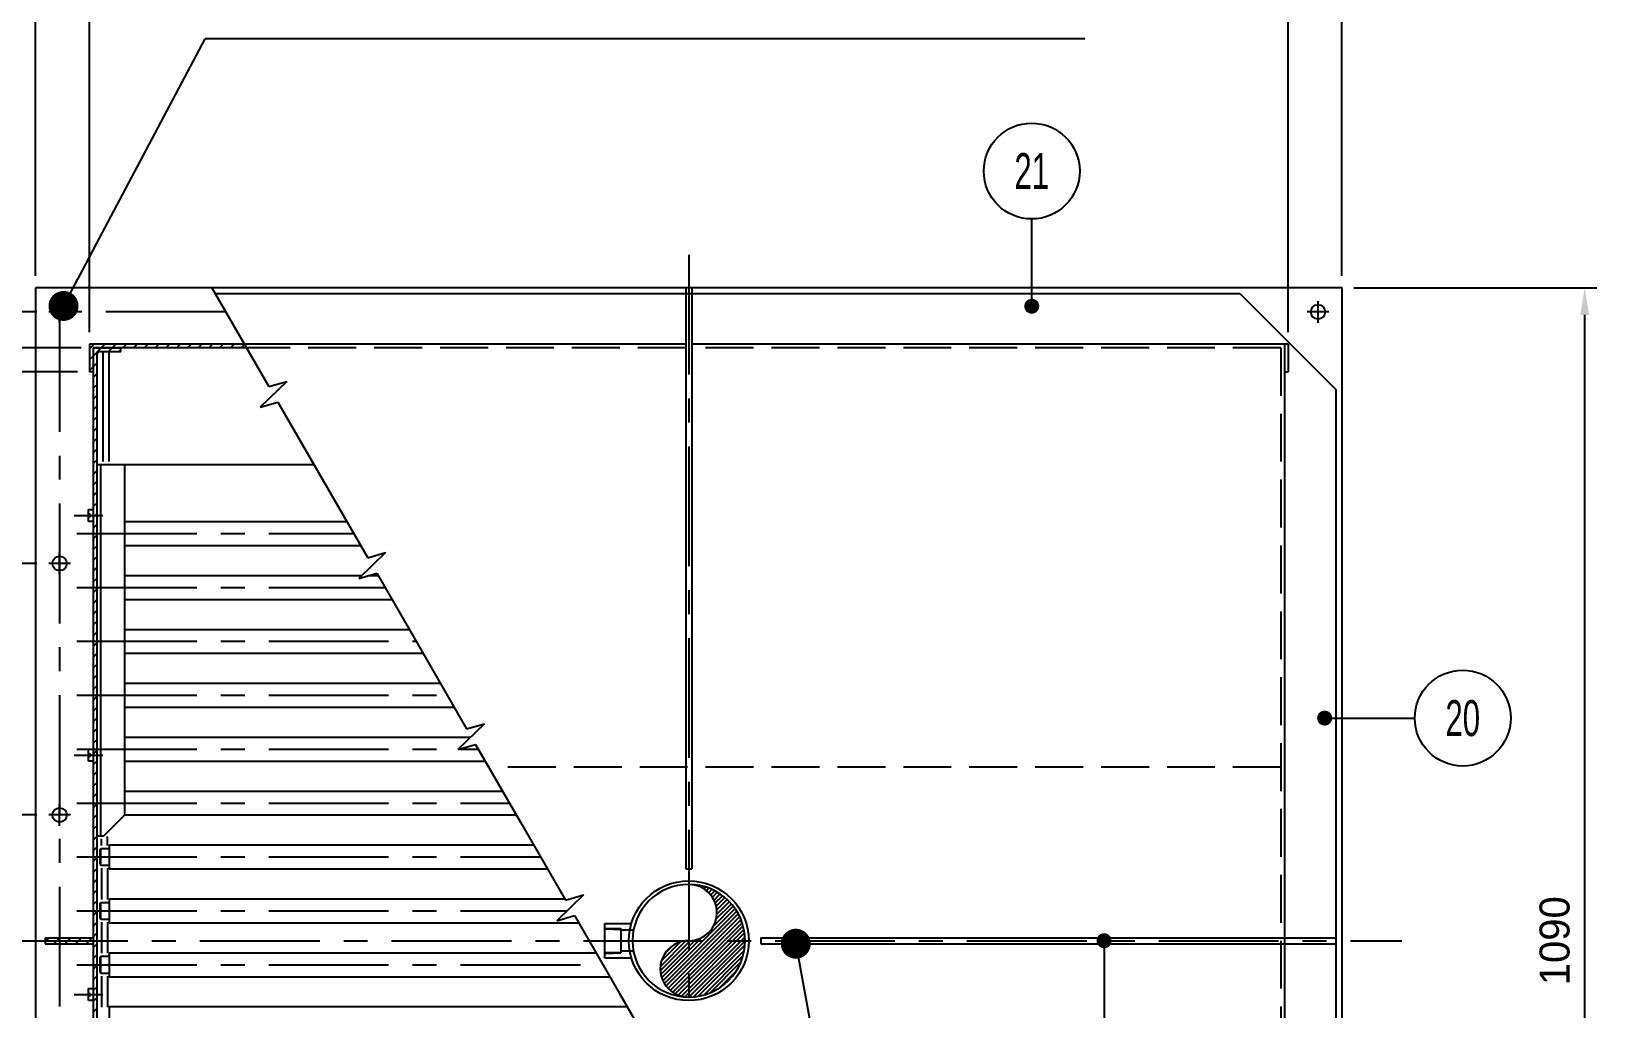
# Model space of a CAD drawing. Extents: x 0 to 8410, y 0 to 5940.
# Drawn here: x 668 to 1974, y 1854 to 2670 of the extents above; entities that cross this region are included whole.
import ezdxf
from ezdxf.enums import TextEntityAlignment as Align

# ---------------------------------------------------------------- set-up
doc = ezdxf.new("R2010")
doc.units = 0
doc.header["$LTSCALE"] = 10
doc.header["$MEASUREMENT"] = 0
doc.linetypes.add('ASSI', pattern=[16, 10, -2, 2, -2])
doc.linetypes.add('TRATTEGGIO', pattern=[5.5, 4, -1.5])
doc.layers.add('P-5AED', color=7, linetype='Continuous')
doc.dimstyles.new('772N11111810_01_00411476260', dxfattribs={"dimscale": 10, "dimtxt": 2.5, "dimasz": 2.25, "dimexe": 1, "dimexo": 1, "dimgap": 1.25, "dimtad": 1, "dimdsep": 46, "dimtxsty": 'Standard', "dimsah": 1, "dimcen": 0, "dimclrd": 6, "dimclre": 6, "dimclrt": 2, "dimazin": 2, "dimtfac": 1, "dimtdec": 4, "dimtmove": 0, "dimatfit": 3, "dimldrblk": 'DOT', "dimfxl": 0, "dimtvp": 1.25, "dimtolj": 1, "dimtzin": 0, "dimarcsym": 0})
doc.dimstyles.new('PD10_0553N13131510_01_00411476260', dxfattribs={"dimscale": 10, "dimtxt": 2.5, "dimasz": 2.25, "dimexe": 0.5, "dimexo": 1, "dimgap": 1, "dimtad": 1, "dimlfac": 0.1, "dimdsep": 46, "dimtxsty": 'Standard', "dimsah": 1, "dimcen": 0, "dimclrd": 6, "dimclre": 6, "dimclrt": 2, "dimazin": 2, "dimtfac": 1, "dimtdec": 4, "dimtmove": 0, "dimatfit": 3, "dimldrblk": 'DOT', "dimfxl": 0, "dimtvp": 1, "dimtolj": 1, "dimtzin": 0, "dimarcsym": 0})
pattern_1 = [(45, (0, 0), (-4.490128, 4.490128), [])]

# ---------------------------------------------------------------- blocks, each defined once
blk = doc.blocks.new('_Dot')
at = {"color": 0, "linetype": 'ByBlock', "lineweight": -2}
blk.add_line((-0.5, 0), (-1, 0), dxfattribs=at)
at = {"color": 0, "linetype": 'ByBlock', "const_width": 0.5}
blk.add_lwpolyline([(-0.25, 0, 1), (0.25, 0, 1)], format="xyb", close=True, dxfattribs=at)
blk = doc.blocks.new('*D27')
at = {"layer": 'Defpoints', "color": 0, "linetype": 'Continuous'}
for p in [(1761.741361, 2455.882074), (1964.241361, 2455.882074), (1761.741361, 1365.882074)]:
    blk.add_point(p, dxfattribs=at)
at = {"layer": 'P-5AED', "color": 6, "linetype": 'Continuous', "lineweight": -2}
for p, q in [((1771.741361, 2455.882074), (1974.241361, 2455.882074)), ((1964.241361, 1388.382074), (1964.241361, 2433.382074)), ((1771.741361, 1365.882074), (1974.241361, 1365.882074))]:
    blk.add_line(p, q, dxfattribs=at)
at = {"layer": 'P-5AED', "color": 6, "linetype": 'Continuous'}
for points in [[(1960.491361, 2433.382074), (1967.991361, 2433.382074), (1964.241361, 2455.882074)], [(1960.491361, 1388.382074), (1967.991361, 1388.382074), (1964.241361, 1365.882074)]]:
    blk.add_solid(points, dxfattribs=at)
at = {"layer": 'P-5AED', "color": 2, "linetype": 'Continuous', "insert": (1939.241361, 1910.882074), "char_height": 25, "attachment_point": 5, "rotation": 89.999998465}
blk.add_mtext('\\A1;1090', dxfattribs=at)
blk = doc.blocks.new('*D34')
at = {"layer": 'Defpoints', "color": 0, "linetype": 'Continuous'}
for p in [(716.741361, 2405.882074), (274.241361, 1422.882074), (719.741361, 1422.882074)]:
    blk.add_point(p, dxfattribs=at)
at = {"layer": 'P-5AED', "color": 6, "linetype": 'Continuous', "lineweight": -2}
for p, q in [((706.741361, 2405.882074), (264.241361, 2405.882074)), ((274.241361, 2383.382074), (274.241361, 1445.382074)), ((709.741361, 1422.882074), (264.241361, 1422.882074))]:
    blk.add_line(p, q, dxfattribs=at)
at = {"layer": 'P-5AED', "color": 6, "linetype": 'Continuous'}
for points in [[(270.491361, 2383.382074), (277.991361, 2383.382074), (274.241361, 2405.882074)], [(270.491361, 1445.382074), (277.991361, 1445.382074), (274.241361, 1422.882074)]]:
    blk.add_solid(points, dxfattribs=at)
at = {"layer": 'P-5AED', "color": 2, "linetype": 'Continuous', "insert": (249.241361, 1914.382074), "char_height": 25, "attachment_point": 5, "rotation": 89.999998465}
blk.add_mtext('\\A1;983', dxfattribs=at)
blk = doc.blocks.new('*D36')
at = {"layer": 'Defpoints', "color": 0, "linetype": 'Continuous'}
for p in [(374.241361, 2405.882074), (719.741361, 2405.882074), (371.741361, 1910.882074)]:
    blk.add_point(p, dxfattribs=at)
at = {"layer": 'P-5AED', "color": 6, "linetype": 'Continuous', "lineweight": -2}
for p, q in [((709.741361, 2405.882074), (364.241361, 2405.882074)), ((374.241361, 1933.382074), (374.241361, 2383.382074)), ((381.741361, 1910.882074), (384.241361, 1910.882074))]:
    blk.add_line(p, q, dxfattribs=at)
at = {"layer": 'P-5AED', "color": 6, "linetype": 'Continuous'}
for points in [[(370.491361, 2383.382074), (377.991361, 2383.382074), (374.241361, 2405.882074)], [(370.491361, 1933.382074), (377.991361, 1933.382074), (374.241361, 1910.882074)]]:
    blk.add_solid(points, dxfattribs=at)
at = {"layer": 'P-5AED', "color": 2, "linetype": 'Continuous', "insert": (349.241361, 2159.882074), "char_height": 25, "attachment_point": 5, "rotation": 89.999998465}
blk.add_mtext('\\A1;495', dxfattribs=at)
blk = doc.blocks.new('*D42')
at = {"layer": 'Defpoints', "color": 0, "linetype": 'Continuous'}
for p in [(474.241361, 2015.882074), (682.741361, 2015.882074), (682.741361, 1805.882074)]:
    blk.add_point(p, dxfattribs=at)
at = {"layer": 'P-5AED', "color": 6, "linetype": 'Continuous', "lineweight": -2}
for p, q in [((672.741361, 2015.882074), (464.241361, 2015.882074)), ((474.241361, 1828.382074), (474.241361, 1993.382074)), ((672.741361, 1805.882074), (464.241361, 1805.882074))]:
    blk.add_line(p, q, dxfattribs=at)
at = {"layer": 'P-5AED', "color": 6, "linetype": 'Continuous'}
for points in [[(470.491361, 1993.382074), (477.991361, 1993.382074), (474.241361, 2015.882074)], [(470.491361, 1828.382074), (477.991361, 1828.382074), (474.241361, 1805.882074)]]:
    blk.add_solid(points, dxfattribs=at)
at = {"layer": 'P-5AED', "color": 2, "linetype": 'Continuous', "insert": (449.241361, 1910.882074), "char_height": 25, "attachment_point": 5, "rotation": 89.999998465}
blk.add_mtext('\\A1;210', dxfattribs=at)
blk = doc.blocks.new('*D43')
at = {"layer": 'Defpoints', "color": 0, "linetype": 'Continuous'}
for p in [(474.241361, 2225.882074), (682.741361, 2225.882074), (682.741361, 2015.882074)]:
    blk.add_point(p, dxfattribs=at)
at = {"layer": 'P-5AED', "color": 6, "linetype": 'Continuous', "lineweight": -2}
for p, q in [((672.741361, 2225.882074), (464.241361, 2225.882074)), ((474.241361, 2038.382074), (474.241361, 2203.382074)), ((672.741361, 2015.882074), (464.241361, 2015.882074))]:
    blk.add_line(p, q, dxfattribs=at)
at = {"layer": 'P-5AED', "color": 6, "linetype": 'Continuous'}
for points in [[(470.491361, 2203.382074), (477.991361, 2203.382074), (474.241361, 2225.882074)], [(470.491361, 2038.382074), (477.991361, 2038.382074), (474.241361, 2015.882074)]]:
    blk.add_solid(points, dxfattribs=at)
at = {"layer": 'P-5AED', "color": 2, "linetype": 'Continuous', "insert": (449.241361, 2120.882074), "char_height": 25, "attachment_point": 5, "rotation": 89.999998465}
blk.add_mtext('\\A1;210', dxfattribs=at)
blk = doc.blocks.new('*D44')
at = {"layer": 'Defpoints', "color": 0, "linetype": 'Continuous'}
for p in [(474.241361, 2435.882074), (682.741361, 2435.882074), (682.741361, 2225.882074)]:
    blk.add_point(p, dxfattribs=at)
at = {"layer": 'P-5AED', "color": 6, "linetype": 'Continuous', "lineweight": -2}
for p, q in [((672.741361, 2435.882074), (464.241361, 2435.882074)), ((474.241361, 2248.382074), (474.241361, 2413.382074)), ((672.741361, 2225.882074), (464.241361, 2225.882074))]:
    blk.add_line(p, q, dxfattribs=at)
at = {"layer": 'P-5AED', "color": 6, "linetype": 'Continuous'}
for points in [[(470.491361, 2413.382074), (477.991361, 2413.382074), (474.241361, 2435.882074)], [(470.491361, 2248.382074), (477.991361, 2248.382074), (474.241361, 2225.882074)]]:
    blk.add_solid(points, dxfattribs=at)
at = {"layer": 'P-5AED', "color": 2, "linetype": 'Continuous', "insert": (449.241361, 2330.882074), "char_height": 25, "attachment_point": 5, "rotation": 89.999998465}
blk.add_mtext('\\A1;210', dxfattribs=at)
blk = doc.blocks.new('*D46')
at = {"layer": 'Defpoints', "color": 0, "linetype": 'Continuous'}
for p in [(571.741361, 2405.882074), (574.241361, 2385.882074), (716.741361, 2385.882074)]:
    blk.add_point(p, dxfattribs=at)
at = {"layer": 'P-5AED', "color": 6, "linetype": 'Continuous', "lineweight": -2}
for p, q in [((574.241361, 2428.382074), (574.241361, 2450.882074)), ((574.241361, 2405.882074), (574.241361, 2385.882074)), ((581.741361, 2405.882074), (584.241361, 2405.882074)), ((706.741361, 2385.882074), (564.241361, 2385.882074)), ((574.241361, 2363.382074), (574.241361, 2340.882074))]:
    blk.add_line(p, q, dxfattribs=at)
at = {"layer": 'P-5AED', "color": 6, "linetype": 'Continuous'}
for points in [[(570.491361, 2428.382074), (577.991361, 2428.382074), (574.241361, 2405.882074)], [(570.491361, 2363.382074), (577.991361, 2363.382074), (574.241361, 2385.882074)]]:
    blk.add_solid(points, dxfattribs=at)
at = {"layer": 'P-5AED', "color": 2, "linetype": 'Continuous', "insert": (549.241361, 2309.691598), "char_height": 25, "attachment_point": 5, "rotation": 89.999998465}
blk.add_mtext('\\A1;20', dxfattribs=at)
blk = doc.blocks.new('*D47')
at = {"layer": 'Defpoints', "color": 0, "linetype": 'Continuous'}
for p in [(1716.7, 2753.4), (716.7, 2408.9), (1716.7, 2408.9)]:
    blk.add_point(p, dxfattribs=at)
at = {"layer": 'P-5AED', "color": 6, "linetype": 'Continuous', "lineweight": -2}
for p, q in [((716.7, 2418.9), (716.7, 2763.4)), ((1716.7, 2418.9), (1716.7, 2763.4)), ((739.2, 2753.4), (1144.9, 2753.4)), ((1694.2, 2753.4), (1240.7, 2753.4))]:
    blk.add_line(p, q, dxfattribs=at)
at = {"layer": 'P-5AED', "color": 6, "linetype": 'Continuous'}
for points in [[(739.2, 2757.1), (739.2, 2749.6), (716.7, 2753.4)], [(1694.2, 2757.1), (1694.2, 2749.6), (1716.7, 2753.4)]]:
    blk.add_solid(points, dxfattribs=at)
at = {"layer": 'P-5AED', "color": 2, "linetype": 'Continuous', "insert": (1216.7, 2778.4), "char_height": 25, "attachment_point": 5, "rotation": 0.0573}
blk.add_mtext('\\A1;1000', dxfattribs=at)
blk = doc.blocks.new('*D48')
at = {"layer": 'Defpoints', "color": 0, "linetype": 'Continuous'}
for p in [(1761.7, 2853.4), (671.7, 2455.9), (1761.7, 2455.9)]:
    blk.add_point(p, dxfattribs=at)
at = {"layer": 'P-5AED', "color": 6, "linetype": 'Continuous', "lineweight": -2}
for p, q in [((671.7, 2465.9), (671.7, 2863.4)), ((1761.7, 2465.9), (1761.7, 2863.4)), ((694.2, 2853.4), (1141.8, 2853.4)), ((1739.2, 2853.4), (1241.8, 2853.4))]:
    blk.add_line(p, q, dxfattribs=at)
at = {"layer": 'P-5AED', "color": 6, "linetype": 'Continuous'}
for points in [[(694.2, 2857.1), (694.2, 2849.6), (671.7, 2853.4)], [(1739.2, 2857.1), (1739.2, 2849.6), (1761.7, 2853.4)]]:
    blk.add_solid(points, dxfattribs=at)
at = {"layer": 'P-5AED', "color": 2, "linetype": 'Continuous', "insert": (1216.7, 2878.4), "char_height": 25, "attachment_point": 5, "rotation": 0.0573}
blk.add_mtext('\\A1;1090', dxfattribs=at)

msp = doc.modelspace()

# ---------------------------------------------------------------- hatches: boundary and pattern name
at = {"layer": 'P-5AED', "linetype": 'Continuous'}
h = msp.add_hatch(dxfattribs=at)
h.set_pattern_fill('_U', color=6, scale=6.35, angle=45, style=0, pattern_type=0)
h.set_pattern_definition(pattern_1)
h.paths.add_polyline_path([(722.7414, 2405.8821), (847.7221, 2405.8821), (845.9901, 2408.8821), (716.7414, 2408.8821), (716.7414, 2385.8821), (719.7414, 2385.8821), (719.7414, 2402.8821), (719.7783, 2403.3514), (719.8882, 2403.8091), (720.0683, 2404.244), (720.3143, 2404.6454), (720.62, 2405.0034), (720.978, 2405.3091), (721.3794, 2405.5551), (721.8143, 2405.7352), (722.2721, 2405.8451)])
h = msp.add_hatch(dxfattribs=at)
h.set_pattern_fill('_U', color=6, scale=6.35, angle=45, style=0, pattern_type=0)
h.set_pattern_definition(pattern_1)
h.paths.add_polyline_path([(719.7414, 2405.8821), (742.7414, 2405.8821), (742.7414, 2402.8821), (725.7414, 2402.8821), (725.2721, 2402.8451), (724.8143, 2402.7352), (724.3794, 2402.5551), (723.978, 2402.3091), (723.62, 2402.0034), (723.3143, 2401.6454), (723.0683, 2401.244), (722.8882, 2400.8091), (722.7783, 2400.3514), (722.7414, 2399.8821), (722.7414, 1428.8821), (722.7783, 1428.4128), (722.8882, 1427.955), (723.0683, 1427.5201), (723.3143, 1427.1187), (723.62, 1426.7608), (723.978, 1426.455), (724.3794, 1426.2091), (724.8143, 1426.0289), (725.2721, 1425.919), (725.7414, 1425.8821), (742.7414, 1425.8821), (742.7414, 1422.8821), (719.7414, 1422.8821)])
h = msp.add_hatch(dxfattribs=at)
h.set_pattern_fill('_U', color=6, scale=2.5, angle=45, style=0, pattern_type=0)
h.set_pattern_definition([(45, (0, 0), (-1.767767, 1.767767), [])])
edge = h.paths.add_edge_path()
edge.add_arc((1216.7414, 1934.3821), 23.5, 270, 450)
edge.add_arc((1216.7414, 1910.8821), 47, 0, 90, ccw=False)
edge.add_arc((1216.7414, 1910.8821), 47, -90, 0, ccw=False)
edge.add_line((1216.7414, 1863.8821), (1212.5189, 1864.0721))
edge.add_line((1212.5189, 1864.0721), (1208.7565, 1865.1639))
edge.add_line((1208.7565, 1865.1639), (1205.4458, 1866.5986))
edge.add_line((1205.4458, 1866.5986), (1201.3641, 1869.3344))
edge.add_line((1201.3641, 1869.3344), (1198.2914, 1872.4234))
edge.add_line((1198.2914, 1872.4234), (1194.9326, 1877.858))
edge.add_line((1194.9326, 1877.858), (1193.321, 1883.0394))
edge.add_line((1193.321, 1883.0394), (1192.9167, 1887.5118))
edge.add_line((1192.9167, 1887.5118), (1194.0601, 1894.6247))
edge.add_line((1194.0601, 1894.6247), (1196.0743, 1899.1494))
edge.add_line((1196.0743, 1899.1494), (1200.3547, 1904.5375))
edge.add_line((1200.3547, 1904.5375), (1205.9203, 1908.4093))
edge.add_line((1205.9203, 1908.4093), (1212.3835, 1910.5353))
edge.add_line((1212.3835, 1910.5353), (1216.7414, 1910.8821))
h = msp.add_hatch(dxfattribs=at)
h.set_pattern_fill('_U', color=6, scale=6.35, angle=45, style=0, pattern_type=0)
h.set_pattern_definition(pattern_1)
h.paths.add_polyline_path([(719.7414, 1908.3821), (679.7414, 1908.3821), (679.7414, 1913.3821), (719.7414, 1913.3821)])

# ---------------------------------------------------------------- linework, layer by layer
at = {"layer": 'P-5AED', "color": 6, "linetype": 'Continuous'}
for p, q in [((1547.3034, 2664.0014), (813.1383, 2664.0014)), ((818.8546, 2455.8821), (866.3834, 2373.5598)), ((881.2488, 2377.8122), (859.018, 2356.3171)), ((866.3834, 2373.5598), (881.2488, 2377.8122)), ((859.018, 2356.3171), (873.8834, 2360.5695)), ((873.8834, 2360.5695), (948.8834, 2230.6656)), ((746.0414, 2260.8821), (931.4379, 2260.8821)), ((746.0414, 2240.8821), (942.9849, 2240.8821)), ((963.7488, 2234.9181), (941.518, 2213.4229)), ((948.8834, 2230.6656), (963.7488, 2234.9181)), ((746.0414, 2215.8821), (944.0614, 2215.8821)), ((941.518, 2213.4229), (956.3834, 2217.6753)), ((950.1148, 2215.8821), (957.4187, 2215.8821)), ((956.3834, 2217.6753), (993.8834, 2152.7234)), ((746.0414, 2195.8821), (968.9657, 2195.8821)), ((746.0414, 2170.8821), (983.3994, 2170.8821)), ((746.0414, 2150.8821), (994.9464, 2150.8821)), ((993.8834, 2152.7234), (1031.3834, 2087.7715)), ((746.0414, 2125.8821), (1009.3802, 2125.8821)), ((746.0414, 2105.8821), (1020.9272, 2105.8821)), ((1046.2488, 2092.0239), (1024.018, 2070.5287)), ((1031.3834, 2087.7715), (1046.2488, 2092.0239)), ((746.0414, 2080.8821), (1034.7257, 2080.8821)), ((1024.018, 2070.5287), (1038.8834, 2074.7811)), ((1038.8834, 2074.7811), (1076.3834, 2009.8292)), ((746.0414, 2060.8821), (1046.908, 2060.8821)), ((746.0414, 2035.8821), (1061.3417, 2035.8821)), ((728.7414, 1998.3821), (746.0414, 2015.6821)), ((746.0414, 2015.8821), (1072.8887, 2015.8821)), ((722.7414, 1998.3821), (728.7414, 1998.3821)), ((1076.3834, 2009.8292), (1113.8834, 1944.8773)), ((725.2414, 1986.8821), (726.2414, 1987.8821)), ((725.2414, 1986.8821), (725.2414, 1974.8821)), ((726.2414, 1973.8821), (726.2414, 1987.8821)), ((726.2414, 1987.8821), (733.2414, 1987.8821)), ((733.2414, 1990.8821), (1087.3225, 1990.8821)), ((733.2414, 1990.8821), (733.2414, 1970.8821)), ((725.2414, 1974.8821), (726.2414, 1973.8821)), ((726.2414, 1973.8821), (733.2414, 1973.8821)), ((733.2414, 1970.8821), (1098.8695, 1970.8821)), ((1128.7488, 1949.1297), (1106.518, 1927.6345)), ((1113.8834, 1944.8773), (1128.7488, 1949.1297)), ((725.2414, 1941.8821), (726.2414, 1942.8821)), ((725.2414, 1941.8821), (725.2414, 1929.8821)), ((726.2414, 1942.8821), (733.2414, 1942.8821)), ((726.2414, 1928.8821), (726.2414, 1942.8821)), ((733.2414, 1945.8821), (1113.3032, 1945.8821)), ((733.2414, 1945.8821), (733.2414, 1925.8821)), ((725.2414, 1929.8821), (726.2414, 1928.8821)), ((726.2414, 1928.8821), (733.2414, 1928.8821)), ((733.2414, 1925.8821), (1124.8503, 1925.8821)), ((1106.518, 1927.6345), (1121.3834, 1931.8869)), ((1121.3834, 1931.8869), (1158.8834, 1866.935)), ((725.2414, 1896.8821), (726.2414, 1897.8821)), ((725.2414, 1896.8821), (725.2414, 1884.8821)), ((726.2414, 1883.8821), (726.2414, 1897.8821)), ((726.2414, 1897.8821), (733.2414, 1897.8821)), ((733.2414, 1900.8821), (733.2414, 1880.8821)), ((733.2414, 1900.8821), (1139.284, 1900.8821)), ((725.2414, 1884.8821), (726.2414, 1883.8821)), ((726.2414, 1883.8821), (733.2414, 1883.8821)), ((733.2414, 1880.8821), (1150.831, 1880.8821)), ((733.2414, 1855.8821), (733.2414, 1835.8821)), ((733.2414, 1855.8821), (1165.2648, 1855.8821)), ((1158.8834, 1866.935), (1196.3834, 1801.9831))]:
    msp.add_line(p, q, dxfattribs=at)
at = {"layer": 'P-5AED', "color": 6, "linetype": 'ASSI'}
for p, q in [((1216.7414, 2483.596), (1216.7414, 1365.8821)), ((691.7414, 2426.8821), (691.7414, 2444.8821)), ((1741.7414, 2426.8821), (1741.7414, 2444.8821)), ((700.7414, 2435.8821), (682.7414, 2435.8821)), ((830.4016, 2435.8821), (691.7414, 2435.8821)), ((691.7414, 2435.8821), (691.7414, 1385.8821)), ((1750.7414, 2435.8821), (1732.7414, 2435.8821)), ((703.8914, 2265.8821), (727.7914, 2265.8821)), ((706.2414, 2250.8821), (937.2114, 2250.8821)), ((691.7414, 2216.8821), (691.7414, 2234.8821)), ((700.7414, 2225.8821), (682.7414, 2225.8821)), ((706.2414, 2205.8821), (963.1922, 2205.8821)), ((706.2414, 2160.8821), (989.1729, 2160.8821)), ((706.2414, 2115.8821), (1015.1537, 2115.8821)), ((703.8914, 2065.8821), (727.7914, 2065.8821)), ((706.2414, 2070.8821), (1041.1345, 2070.8821)), ((691.7414, 2006.8821), (691.7414, 2024.8821)), ((706.2414, 2025.8821), (1067.1152, 2025.8821)), ((700.7414, 2015.8821), (682.7414, 2015.8821)), ((706.2414, 1980.8821), (1093.096, 1980.8821)), ((706.2414, 1935.8821), (1115.0478, 1935.8821)), ((648.7739, 1910.8821), (1811.7431, 1910.8821)), ((706.2414, 1890.8821), (1145.0575, 1890.8821)), ((703.8914, 1865.8821), (727.7914, 1865.8821))]:
    msp.add_line(p, q, dxfattribs=at)
at = {"layer": 'P-5AED', "color": 4, "linetype": 'Continuous'}
for p, q in [((671.7414, 2455.8821), (671.7414, 1365.8821)), ((818.8546, 2455.8821), (671.7414, 2455.8821)), ((1761.7414, 2455.8821), (818.8546, 2455.8821)), ((1214.2414, 2455.8821), (1214.2414, 1970.8821)), ((1219.2414, 2455.8821), (1219.2414, 1970.8821)), ((1761.7414, 1365.8821), (1761.7414, 2455.8821)), ((1676.7414, 2450.8821), (821.7414, 2450.8821)), ((1676.7414, 2450.8821), (1756.7414, 2370.8821)), ((716.7414, 2408.8821), (716.7414, 2405.8821)), ((1214.2414, 2408.8821), (716.7414, 2408.8821)), ((716.7414, 2405.8821), (716.7414, 2385.8821)), ((847.7221, 2405.8821), (719.7414, 2405.8821)), ((719.7414, 2405.8821), (719.7414, 1913.3821)), ((719.7414, 2405.8821), (742.7414, 2405.8821)), ((742.7414, 2402.8821), (742.7414, 2405.8821)), ((1716.7414, 2408.8821), (1219.2414, 2408.8821)), ((1713.7414, 2408.8821), (1713.7414, 1443.3821)), ((1716.7414, 2408.8821), (1716.7414, 2385.8821)), ((722.7414, 2399.8821), (722.7414, 1428.8821)), ((725.7414, 2402.8821), (742.7414, 2402.8821)), ((727.7414, 2402.8821), (732.7414, 2402.8821)), ((727.7414, 2402.8821), (727.7414, 2310.8821)), ((732.7414, 2402.8821), (732.7414, 2310.8821)), ((719.7414, 2385.8821), (716.7414, 2385.8821)), ((1713.7414, 2385.8821), (1716.7414, 2385.8821)), ((1756.7414, 1443.8821), (1756.7414, 2370.8821)), ((722.7414, 2308.3821), (904.0138, 2308.3821)), ((725.7414, 2308.3821), (725.7414, 1998.3821)), ((746.0414, 2308.3821), (746.0414, 2015.6821)), ((715.8414, 2266.6821), (715.8414, 2270.8821)), ((715.8414, 2270.8821), (719.7414, 2270.8821)), ((717.6414, 2266.6821), (715.8414, 2266.6821)), ((715.8414, 2260.8821), (715.8414, 2265.0821)), ((715.8414, 2265.0821), (717.6414, 2265.0821)), ((719.7414, 2260.8821), (715.8414, 2260.8821)), ((717.6414, 2265.0821), (717.6414, 2266.6821)), ((715.8414, 2066.6821), (715.8414, 2070.8821)), ((715.8414, 2070.8821), (719.7414, 2070.8821)), ((717.6414, 2066.6821), (715.8414, 2066.6821)), ((715.8414, 2060.8821), (715.8414, 2065.0821)), ((715.8414, 2065.0821), (717.6414, 2065.0821)), ((717.6414, 2065.0821), (717.6414, 2066.6821)), ((719.7414, 2060.8821), (715.8414, 2060.8821)), ((726.7414, 1990.3821), (726.7414, 1995.8821)), ((731.7414, 1990.3821), (731.7414, 1997.8465)), ((726.7414, 1971.3821), (726.7414, 1945.3821)), ((731.7414, 1971.3821), (731.7414, 1945.3821)), ((1214.2414, 1970.8821), (1219.2414, 1970.8821)), ((726.7414, 1926.3821), (726.7414, 1900.3821)), ((731.7414, 1926.3821), (731.7414, 1900.3821)), ((1146.563, 1896.3821), (1146.563, 1925.3821)), ((1146.563, 1925.3821), (1168.89, 1925.3821)), ((679.7414, 1913.3821), (679.7414, 1908.3821)), ((679.7414, 1913.3821), (719.7414, 1913.3821)), ((679.7414, 1908.3821), (719.7414, 1908.3821)), ((719.7414, 1913.3821), (719.7414, 1422.8821)), ((1276.7414, 1913.3821), (1756.7414, 1913.3821)), ((1276.7414, 1913.3821), (1276.7414, 1908.3821)), ((1276.7414, 1908.3821), (1756.7414, 1908.3821)), ((1168.89, 1896.3821), (1146.563, 1896.3821)), ((726.7414, 1881.3821), (726.7414, 1855.3821)), ((731.7414, 1881.3821), (731.7414, 1855.3821)), ((715.8414, 1866.6821), (715.8414, 1870.8821)), ((715.8414, 1870.8821), (719.7414, 1870.8821)), ((717.6414, 1866.6821), (715.8414, 1866.6821)), ((715.8414, 1860.8821), (715.8414, 1865.0821)), ((715.8414, 1865.0821), (717.6414, 1865.0821)), ((719.7414, 1860.8821), (715.8414, 1860.8821)), ((717.6414, 1865.0821), (717.6414, 1866.6821))]:
    msp.add_line(p, q, dxfattribs=at)
at = {"layer": 'P-5AED', "color": 6, "linetype": 'TRATTEGGIO'}
for p, q in [((1214.2414, 2405.8821), (847.7221, 2405.8821)), ((1710.7414, 2405.8821), (1219.2414, 2405.8821)), ((1710.7414, 2405.8821), (1710.7414, 1425.8821)), ((1710.7414, 2055.8821), (1049.7947, 2055.8821)), ((1146.563, 1921.4921), (1160.063, 1921.0718)), ((1146.563, 1920.7921), (1160.063, 1920.3718)), ((1160.063, 1921.0718), (1160.063, 1900.6923)), ((1170.563, 1919.6321), (1160.063, 1919.6321)), ((1146.563, 1900.9721), (1160.063, 1901.3923)), ((1146.563, 1900.2721), (1160.063, 1900.6923)), ((1170.563, 1902.1321), (1160.063, 1902.1321))]:
    msp.add_line(p, q, dxfattribs=at)
at = {"layer": 'P-5AED', "color": 4, "linetype": 'Continuous'}
for centre, radius in [((1502.865, 2553.4886), 40), ((691.7414, 2435.8821), 6), ((1741.7414, 2435.8821), 6), ((691.7414, 2225.8821), 6), ((1862.4809, 2096.7757), 40), ((691.7414, 2015.8821), 6), ((1216.7414, 1910.8821), 50)]:
    msp.add_circle(centre, radius, dxfattribs=at)
for centre, radius, start, end in [((725.7414, 2399.8821), 3, 90, 180), ((1216.7414, 1910.8821), 47, 90, 270), ((1216.7414, 1910.8821), 47, 0, 90), ((1216.7414, 1910.8821), 47, 270, 0)]:
    msp.add_arc(centre, radius, start, end, dxfattribs=at)
at = {"layer": 'P-5AED', "color": 6, "linetype": 'Continuous'}
for centre, radius, start, end in [((1216.7414, 1934.3821), 23.5, 270, 90), ((1216.4185, 1887.3821), 23.5022, 89.2129077, 270.7870923)]:
    msp.add_arc(centre, radius, start, end, dxfattribs=at)

# ---------------------------------------------------------------- texts
at = {"layer": 'P-5AED', "color": 2, "linetype": 'Continuous', "width": 0.648}
for s, p in [('21', (1502.865, 2553.4886)), ('20', (1862.4809, 2096.7757))]:
    msp.add_text(s, height=30, dxfattribs=at).set_placement(p, align=Align.MIDDLE_CENTER)

# ---------------------------------------------------------------- dimensions: what is measured, and where the dimension line sits
at = {"layer": 'P-5AED', "linetype": 'Continuous'}
for base, p1, p2, picture, middle in [((1761.7414, 2853.3821), (671.7414, 2455.8821), (1761.7414, 2455.8821), '*D48', (1216.7414, 2878.3821)), ((1716.7414, 2753.3821), (716.7414, 2408.8821), (1716.7414, 2408.8821), '*D47', (1216.7414, 2778.3821))]:
    dim = msp.add_linear_dim(base=base, p1=p1, p2=p2, dimstyle='772N11111810_01_00411476260', override={"dimtmove": 2}, dxfattribs=at)
    dim.commit()
    dim.dimension.update_dxf_attribs({"geometry": picture, "text_midpoint": middle, "dimtype": 160, "text_rotation": 0.0572958})
for base, p1, p2, picture, middle in [((1964.2414, 2455.8821), (1761.7414, 1365.8821), (1761.7414, 2455.8821), '*D27', (1939.2414, 1910.8821)), ((574.2414, 2385.8821), (571.7414, 2405.8821), (716.7414, 2385.8821), '*D46', (549.2414, 2309.6916)), ((474.2414, 2435.8821), (682.7414, 2225.8821), (682.7414, 2435.8821), '*D44', (449.2414, 2330.8821)), ((274.2414, 1422.8821), (716.7414, 2405.8821), (719.7414, 1422.8821), '*D34', (249.2414, 1914.3821)), ((374.2414, 2405.8821), (371.7414, 1910.8821), (719.7414, 2405.8821), '*D36', (349.2414, 2159.8821)), ((474.2414, 2225.8821), (682.7414, 2015.8821), (682.7414, 2225.8821), '*D43', (449.2414, 2120.8821)), ((474.2414, 2015.8821), (682.7414, 1805.8821), (682.7414, 2015.8821), '*D42', (449.2414, 1910.8821))]:
    dim = msp.add_linear_dim(base=base, p1=p1, p2=p2, angle=90, dimstyle='772N11111810_01_00411476260', override={"dimtmove": 2}, dxfattribs=at)
    dim.commit()
    dim.dimension.update_dxf_attribs({"geometry": picture, "text_midpoint": middle, "dimtype": 160, "text_rotation": 89.9999985})

# ---------------------------------------------------------------- leaders
for points, override in [([(695.0307, 2440.9001), (710.7281, 2470.552), (722.5246, 2492.8352), (813.1383, 2664.0014)], {"dimasz": 2.5}), ([(1502.865, 2440.6605), (1502.865, 2513.4886)], {"dimasz": 1.25}), ([(1747.2519, 2096.7757), (1822.4809, 2096.7757)], {"dimasz": 1.25}), ([(1305.9971, 1908.3821), (1352.1996, 1657.01)], {"dimasz": 2.5}), ([(1563.2016, 1910.8821), (1563.2061, 1826.4921)], {"dimasz": 1.25})]:
    msp.add_leader(points, dimstyle='PD10_0553N13131510_01_00411476260', override=override, dxfattribs=at)

doc.saveas('drawing.dxf')
